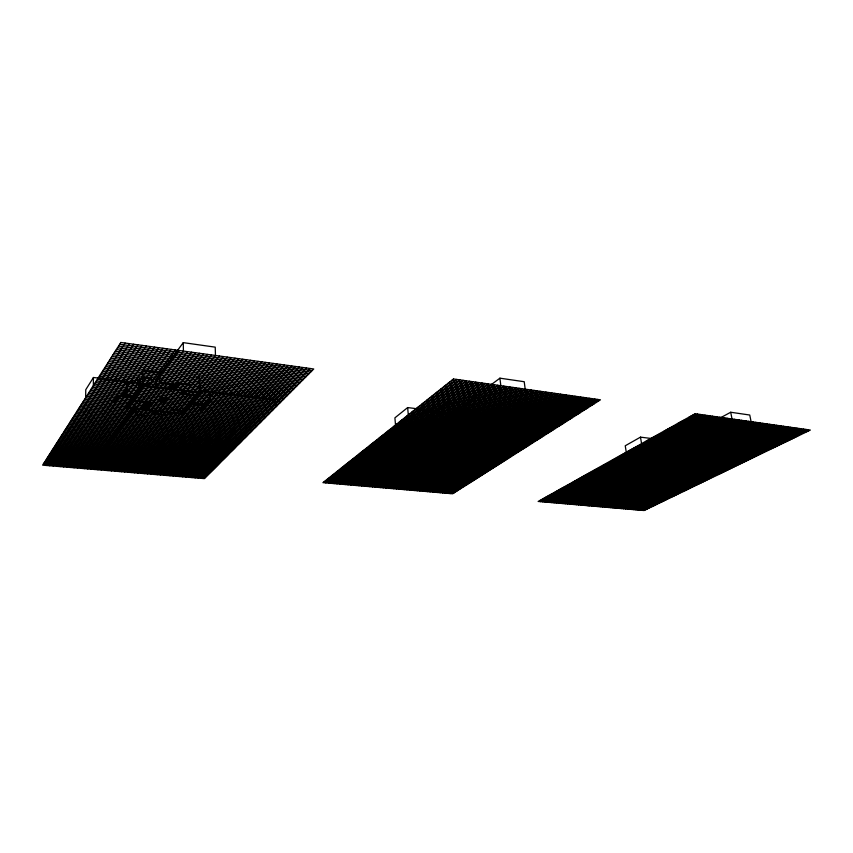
<?xml version="1.0" encoding="UTF-8"?>
<svg xmlns="http://www.w3.org/2000/svg" width="853" height="853" viewBox="0 0 853 853"><rect width="100%" height="100%" fill="white"/><g stroke="black" fill="none" stroke-linecap="round" stroke-linejoin="round"><path stroke-width="1.28" d="M196.851 377.676L199.463 378.007L199.783 392.583L182.03 413.822L126.649 407.713L126.66 402.467M127.097 381.579L127.086 389.618L123.408 394.854L135.009 396.187M138.772 390.994L138.751 382.986L93.446 377.495L93.34 385.631L275.7 407.148L275.348 399.567L199.016 390.301M93.446 377.495L85.769 389.704L85.641 397.711L264.974 417.906M46.179 465.461L125.124 343.066M49.698 465.749L129.389 343.652M53.206 466.047L133.633 344.228M56.703 466.335L137.866 344.815M60.19 466.623L142.078 345.39M63.666 466.922L146.279 345.966M67.131 467.209L150.469 346.542M114.931 401.006L118.492 395.877L133.942 397.658M70.596 467.497L154.638 347.118M74.04 467.785L158.797 347.693M77.484 468.062L162.934 348.259M80.907 468.35L167.06 348.824M126.649 407.713L142.611 385.695L142.558 370.799L161.953 373.251M84.33 468.638L171.176 349.389M87.742 468.915L175.27 349.954M135.041 407.83L94.619 462.443L94.534 469.481L183.416 351.073L183.278 342.639L215.233 347.15L215.468 355.477L121.318 471.72M183.278 342.639L156.142 379.308L156.195 387.337L159.639 382.752L159.564 374.68M91.143 469.203L179.354 350.519M141.673 409.376L147.015 402.296M97.914 469.768L187.479 351.628M145.405 409.781L150.789 402.723L131.831 400.569M101.283 470.046L191.52 352.182M158.669 400.217L160.631 397.679L167.199 398.447L165.226 401.838L158.679 401.091L158.669 400.217L165.215 400.963L167.199 398.447M104.642 470.323L195.54 352.737M158.679 401.091L160.631 397.679M169.64 388.947L173.159 384.415L159.639 382.752M108 470.611L199.559 353.291M156.515 411.007L154.35 413.769L167.124 415.155M173.447 389.405L178.192 383.36L191.552 385.002M111.338 470.888L203.558 353.846M114.675 471.165L207.535 354.39M118.002 471.442L211.512 354.933M119.655 471.581L125.455 464.395M182.425 393.734L184.802 390.781M124.623 471.986L219.413 356.021M127.918 472.263L223.337 356.565M142.302 456.494L147.772 449.883L199.997 454.756L200.188 463.765L147.814 459.074L147.772 449.883M131.202 472.541L227.261 357.098M134.486 472.807L231.163 357.631M138.41 470.238L167.998 435.126L222.398 440.596L189.824 474.577L138.41 470.238L138.399 465.077M137.749 473.084L235.044 358.175M141.012 473.351L238.925 358.708M144.264 473.628L242.785 359.23M200.487 410.645L204.677 405.783L190.144 404.119M147.505 473.895L246.634 359.763M151.471 471.336L153.369 469.161M159.159 462.518L161.132 460.268L161.046 451.12M150.746 474.161L250.473 360.286M153.966 474.428L254.301 360.819M157.187 474.705L258.107 361.341M160.396 474.972L261.914 361.864M163.595 475.238L265.699 362.386M166.783 475.494L269.463 362.898M170.803 472.967L180.825 462.027L180.687 452.954M169.96 475.761L273.227 363.421M173.138 476.027L276.969 363.932M176.294 476.294L280.712 364.444M179.45 476.55L284.433 364.956M182.595 476.816L288.143 365.468M185.741 477.072L291.833 365.98M188.865 477.339L295.522 366.481M191.989 477.595L299.19 366.982M195.102 477.861L302.858 367.494M198.205 478.117L306.504 367.995M201.308 478.373L310.14 368.496M443.304 419.111L442.579 411.946L407.649 407.574L394.907 417.842L395.515 424.997L535.3 441.246M325.75 482.894L456.696 379.425M328.544 483.129L459.916 379.873M331.348 483.374L463.126 380.331M334.131 483.608L466.314 380.79M336.914 483.854L469.502 381.238M339.686 484.088L472.679 381.686M434.518 411.594L447.868 401.326L449.243 414.654L424.442 433.228L423.952 428.057M342.458 484.333L475.846 382.133M418.183 427.63L423.845 423.301L435.808 424.719M345.22 484.568L479.002 382.581M347.971 484.803L482.148 383.029M350.722 485.037L485.282 383.477M353.462 485.272L488.406 383.925M356.191 485.506L491.531 384.362M426.564 432.983L363.879 479.823L364.348 486.21L500.818 385.684L499.911 378.178L524.222 381.717L525.192 389.139L385.801 488.055M499.911 378.178L458.957 408.779L459.724 415.955M358.921 485.741L494.633 384.81M361.64 485.975L497.736 385.247M367.057 486.445L503.899 386.121M369.754 486.668L506.97 386.558M454.596 426.713L457.539 424.57L462.635 425.178L462.721 425.967L459.767 428.099L454.681 427.492L454.596 426.713L459.682 427.31L459.767 428.099M372.441 486.903L510.03 386.995M454.681 427.492L457.624 425.359L462.721 425.967M444.829 435.552L438.378 440.223L428.302 439.103L427.748 433.335M470.099 417.245L477.147 412.138L466.708 410.815L465.909 403.576M375.128 487.138L513.079 387.422M447.708 435.883L441.236 440.543L451.194 441.651M462.635 425.178L459.309 427.513L456.398 427.172L458.082 425.946L460.993 426.297M473.042 417.607L480.1 412.521L490.4 413.822M377.804 487.362L516.118 387.859M380.481 487.596L519.157 388.286M383.146 487.82L522.175 388.712M388.446 488.279L528.199 389.565M391.09 488.502L531.195 389.992M393.734 488.737L534.181 390.418M492.33 410.997L493.418 420.145L467.636 438.154L424.442 433.228M396.368 488.961L537.155 390.845M398.991 489.185L540.12 391.26M401.603 489.409L543.084 391.687M404.215 489.633L546.027 392.103M484.76 435.371L490.774 431.245L479.439 429.901M406.828 489.857L548.969 392.519M409.419 490.08L551.902 392.934M412.02 490.304L554.834 393.35M414.601 490.528L557.745 393.766M417.181 490.752L560.656 394.171M419.751 490.965L563.545 394.587M422.32 491.189L566.435 394.992M424.879 491.413L569.324 395.408M427.438 491.627L572.192 395.813M429.987 491.85L575.05 396.219M432.524 492.064L577.907 396.624M435.062 492.288L580.754 397.029M437.589 492.501L583.591 397.434M440.116 492.714L586.427 397.839M442.632 492.938L589.242 398.234M445.138 493.151L592.057 398.639M447.644 493.365L594.861 399.033M450.149 493.578L597.665 399.428M533.967 441.086L548.394 431.906L547.466 425.082L492.746 418.226M669.232 447.015L668.112 440.585L640.486 437.141L625.238 445.778L626.273 452.207L737.834 465.152M540.429 501.639L697.626 414.089M542.7 501.831L700.132 414.441M544.971 502.033L702.627 414.803M659.028 439.626L674.083 431.309L676.194 443.272L647.064 458.957L646.201 453.785M547.242 502.225L705.111 415.155M549.503 502.417L707.585 415.507M551.752 502.609L710.059 415.848M554.002 502.801L712.532 416.2M644.25 454.286L650.946 450.64L660.435 451.759M556.252 502.993L714.995 416.552M558.491 503.185L717.448 416.904M560.73 503.377L719.889 417.245M647.139 457.411L571.02 498.536L571.83 504.336L732.023 418.962L730.712 412.255L683.328 437.856L684.49 444.296M562.959 503.569L722.331 417.586M565.176 503.76L724.762 417.938M567.405 503.952L727.193 418.279M569.612 504.144L729.614 418.62M574.026 504.518L734.433 419.303M576.233 504.709L736.832 419.644M675.075 453.274L678.498 451.472L682.56 451.951L682.677 452.655L678.625 452.175L675.203 453.977L675.075 453.274L679.127 453.753L682.56 451.951M578.419 504.901L739.231 419.985M692.7 445.319L702.904 439.935L694.651 438.879L693.468 432.375M580.616 505.083L741.609 420.326M665.617 461.068L661.832 463.062L669.808 463.957M695.035 445.607L703.192 441.321L711.338 442.355M582.802 505.275L743.997 420.657M584.977 505.456L746.364 420.998M699.673 446.183L689.65 451.429L701.102 452.804M587.152 505.648L748.742 421.329M588.239 505.744L598.635 500.316M691.954 451.706L701.998 446.471M589.316 505.829L751.098 421.67L749.755 415.027L730.712 412.255M591.481 506.021L753.455 422M593.645 506.202L755.801 422.331M595.799 506.383L758.146 422.661M710.218 442.387L711.199 447.612L681.547 462.88L647.064 458.957M597.953 506.575L760.481 422.992M603.018 504.613L654.048 478.405L688.84 482.009L636.818 507.556L603.018 504.613L602.463 500.892M600.096 506.757L762.817 423.323M602.239 506.938L765.141 423.653M607.315 504.987L613.808 501.671L593.166 499.837M604.372 507.119L767.455 423.984M697.306 460.449L704.194 456.941L695.152 455.875M606.504 507.311L769.769 424.314M608.626 507.492L772.072 424.634M610.748 507.674L774.375 424.965M628.992 499.09L632.34 497.395L631.135 489.899M612.859 507.855L776.667 425.295M614.981 508.036L778.949 425.615M620.067 506.096L623.33 504.464M617.082 508.217L781.231 425.935M619.182 508.399L783.512 426.255M624.289 506.458L640.87 498.184L639.654 490.71M621.283 508.569L785.773 426.585M623.372 508.751L788.044 426.905M625.462 508.932L790.294 427.225M627.552 509.113L792.554 427.545M629.631 509.294L794.793 427.854M631.7 509.465L797.033 428.174M633.768 509.646L799.272 428.494M635.837 509.817L801.5 428.803M637.895 509.998L803.718 429.123M639.953 510.179L805.936 429.432M642.01 510.35L808.143 429.752M736.768 465.024L752.932 457.197L751.696 451.034L709.525 445.767M43.375 464.021L205.424 477.595M46.329 459.404L209.614 473.394M172.775 470.824L146.833 468.606L148.721 466.399L117.032 463.659M45.582 460.567L208.558 474.449M44.846 461.729L207.514 475.505M44.111 462.88L206.469 476.55M118.812 461.398L150.629 464.181L152.548 461.942L178.789 464.256M326.688 479.674L456.941 491.061M542.753 498.866L648.984 508.143M48.568 455.875L212.802 470.206M175.761 467.561L194.953 469.235M325.43 480.665L455.502 491.978M541.207 499.73L647.331 508.942M47.821 457.059L211.736 471.272M324.183 481.657L454.063 492.885M47.064 458.232L210.67 472.338M539.672 500.594L645.689 509.731M630.847 503.185L643.429 504.304M330.484 476.656L461.292 488.289M547.413 496.265L653.974 505.722M50.849 452.303L216.033 466.964M329.215 477.659L459.842 489.217M545.856 497.139L652.3 506.533M50.082 453.497L214.945 468.052M610.545 503.334L627.552 504.827M327.947 478.672L458.392 490.134M544.299 498.003L650.636 507.343M49.325 454.692L213.868 469.129M53.942 447.452L220.405 462.582M334.333 473.596L465.706 485.485M133.964 455.651L143.976 456.558M53.163 448.678L219.306 463.68M552.136 493.631L659.017 503.291M596.407 498.131L617.092 499.997L623.724 496.606L622.541 489.068M333.054 474.62L464.235 486.423M550.558 494.505L657.322 504.102M52.385 449.894L218.208 464.778M331.764 475.633L462.763 487.362M548.98 495.39L655.648 504.912M51.617 451.098L217.12 465.877M558.502 490.07L665.82 499.997M56.298 443.763L223.742 459.234M338.236 470.493L470.163 482.649M556.902 490.965L664.103 500.818M55.509 444.999L222.622 460.353M336.935 471.528L468.67 483.598M555.303 491.85L662.408 501.649M54.72 446.226L221.513 461.473M620.398 498.301L637.5 499.869M335.634 472.562L467.188 484.547M553.714 492.746L660.702 502.47M563.353 487.362L670.991 497.491M58.686 440.009L227.122 455.854M342.192 467.359L474.684 479.781M561.732 488.268L669.264 498.333M57.887 441.257L225.981 456.984M340.869 468.404L473.17 480.74M57.087 442.515L224.861 458.114M560.112 489.164L667.536 499.165M339.547 469.459L471.666 481.7M61.117 436.192L230.545 452.41M568.258 484.621L676.216 494.964M346.19 464.181L479.258 476.87M566.616 485.538L674.467 495.806M60.307 437.472L229.393 453.561M344.847 465.248L477.723 477.851M59.497 438.741L228.252 454.713M564.974 486.455L672.729 496.649M343.514 466.303L476.198 478.81M573.216 481.849L681.504 492.405M63.58 432.332L234.021 448.934M350.242 460.961L483.886 473.927M62.749 433.623L232.858 450.096M571.553 482.777L679.734 493.258M348.888 462.038L482.329 474.918M569.9 483.704L677.975 494.111M61.928 434.913L231.696 451.258M620.376 488.865L652.278 491.925L653.515 499.357L619.395 496.201L618.414 489.91M347.534 463.115L480.793 475.899M578.238 479.045L686.857 489.814M66.076 428.409L237.539 445.405M354.358 457.698L488.566 470.952M576.553 479.983L685.066 490.678M65.244 429.72L236.356 446.577M352.982 458.786L486.999 471.944M574.879 480.921L683.285 491.541M64.412 431.032L235.183 447.761M351.607 459.874L485.442 472.946M583.313 476.209L692.263 487.202M68.624 424.421L241.111 441.822M358.516 454.382L493.311 467.934M67.771 425.754L239.917 443.016M581.618 477.158L690.45 488.076M357.119 455.491L491.723 468.947M579.923 478.106L688.648 488.95M66.918 427.086L238.723 444.21M355.733 456.6L490.144 469.95M71.194 420.38L244.736 438.186M362.738 451.034L498.12 464.885M586.736 474.289L695.899 485.442M70.33 421.734L243.521 439.402M361.331 452.154L496.51 465.898M585.019 475.249L694.075 486.317M69.477 423.077L242.316 440.617M359.923 453.274L494.911 466.922M367.014 447.633L502.982 461.782M591.918 471.4L701.411 482.777M72.942 417.65L247.178 435.734M365.585 448.774L501.361 462.827M590.18 472.37L699.567 483.662M72.068 419.015L245.952 436.96M364.156 449.904L499.73 463.851M588.453 473.33L697.733 484.557M371.354 444.189L507.919 458.658M597.164 468.468L706.988 480.079M75.586 413.492L250.889 432.013M369.903 445.341L506.266 459.703M595.415 469.449L705.122 480.975M74.701 414.889L249.652 433.26M368.453 446.492L504.624 460.748M593.667 470.419L703.267 481.881M73.816 416.264L248.415 434.497M602.474 465.493L712.628 477.349M78.273 409.28L254.663 428.238M374.275 441.865L511.235 456.547M77.367 410.688L253.394 429.507M600.704 466.495L710.741 478.256M372.814 443.038L509.572 457.603M598.934 467.476L708.864 479.173M76.471 412.095L252.147 430.765M378.711 438.346L516.268 453.338M606.056 463.499L716.424 475.505M80.086 406.433L257.201 425.69M377.229 439.53L514.583 454.414M604.265 464.501L714.526 476.432M79.18 407.862L255.921 426.969M146.716 415.901L135.648 414.707L135.648 408.288M375.746 440.702L512.909 455.481M654.635 464.65L647.726 463.883L646.691 457.656M383.21 434.774L521.375 450.096M82.848 402.104L261.061 421.83M611.473 460.471L722.171 472.733M381.707 435.968L519.658 451.184M609.66 461.484L720.252 473.66M81.92 403.554L259.76 423.12M380.203 437.162L517.963 452.261M607.858 462.497L718.333 474.588M81.003 404.994L258.48 424.41M616.964 457.4L727.993 469.918M386.249 432.364L524.808 447.91M84.703 399.183L263.662 419.218M615.13 458.434L726.042 470.856M171.57 409.664L184.312 411.082M384.724 433.569L523.081 449.009M613.296 459.447L724.101 471.794M83.775 400.643L262.351 420.529M390.845 428.707L530.022 444.594M87.539 394.736L267.618 415.251M620.664 455.331L731.906 468.02M389.309 429.933L528.274 445.714M618.809 456.376L729.944 468.969M86.59 396.229L266.285 416.584M387.774 431.149L526.536 446.812M90.418 390.226L271.627 411.231M160.631 398.564L167.209 399.321M191.328 402.701L205.893 404.386L210.19 399.417L209.987 391.634M393.958 426.233L533.53 442.366M624.396 453.252L735.851 466.111M89.448 391.74L270.284 412.575M659.028 457.869L650.85 456.92L650.412 454.329M676.312 459.852L685.396 460.897M392.401 427.47L531.771 443.485M622.519 454.297L733.879 467.06M88.488 393.244L268.94 413.918M398.671 422.491L538.861 438.975M630.047 450.096L741.833 463.211M92.359 387.177L274.335 408.512M397.093 423.749L537.081 440.116M628.149 451.152L739.828 464.181M91.388 388.701L272.981 409.877M635.773 446.897L747.889 460.289M95.323 382.528L278.451 404.386M437.461 423.483L425.476 422.054L431.266 417.639L430.562 410.442M481.156 428.696L492.501 430.051L498.642 425.839L497.8 418.855M662.376 450.715L655.264 449.872L662.099 446.151L660.99 439.7M681.078 452.943L678.764 452.666L676.802 453.7L679.116 453.977M697.125 454.852L706.177 455.928L713.193 452.367L712.01 446.076M184.301 393.958L197.331 395.515M401.848 419.964L542.455 436.693M94.331 384.085L277.076 405.772M633.854 447.964L745.863 461.27M400.26 421.233L540.653 437.834M675.203 453.977L679.244 454.457L679.127 453.753M631.945 449.03L743.837 462.241M684.437 444.328L691.527 445.17M406.678 416.136L547.903 433.228M639.622 444.744L751.962 458.317M97.317 379.393L281.223 401.603M142.611 385.695L199.783 392.583M405.058 417.416L546.08 434.39M637.692 445.82L749.915 459.309M96.314 380.971L279.837 403M403.448 418.695L544.267 435.542M409.93 413.545L551.571 430.893M643.514 442.568L756.067 456.323M99.343 376.226L284.038 398.788M549.737 432.066L408.299 414.846L407.649 407.574M754.009 457.325L641.563 443.656L640.486 437.141M98.33 377.815L282.631 400.206M694.609 438.9L701.731 439.785M649.41 439.274L762.294 453.316M102.413 371.407L288.303 394.512M449.243 414.654L493.418 420.145M676.194 443.272L711.199 447.612M413.225 410.933L555.282 428.537M647.438 440.372L760.204 454.329M101.379 373.017L286.875 395.952M411.572 412.244L553.426 429.72M645.476 441.47L758.136 455.331M100.355 374.627L285.446 397.37M418.215 406.966L560.901 424.965M653.387 437.056L766.484 451.29M104.492 368.144L291.182 391.634M416.541 408.299L559.024 426.159M651.393 438.165L764.384 452.303M103.448 369.775L289.732 393.073M414.878 409.621L557.148 427.353M421.585 404.29L564.697 422.555M657.396 434.806L770.707 449.243M106.593 364.849L294.093 388.712M419.9 405.633L562.799 423.76M655.392 435.936L768.585 450.267M105.537 366.502L292.632 390.173M663.474 431.415L777.115 446.151M109.792 359.827L298.507 384.287M424.986 401.592L568.524 420.124M661.448 432.556L774.972 447.185M108.715 361.512L297.025 385.769M423.28 402.947L566.605 421.339M659.412 433.687L772.829 448.22M107.649 363.186L295.554 387.241M667.579 429.123L781.423 444.061M111.946 356.437L301.493 381.291M428.43 398.863L572.384 417.671M665.521 430.275L779.258 445.106M110.869 358.143L300 382.794M426.703 400.228L570.454 418.898M433.644 394.715L578.249 413.94M671.706 426.809L785.773 441.95M114.142 353.003L304.51 378.263M431.895 396.101L576.287 415.187M669.637 427.971L783.598 443.006M113.044 354.731L302.996 379.777M430.157 397.487L574.325 416.435M437.173 391.911L582.194 411.434M675.885 424.485L790.155 439.828M116.349 349.538L307.56 375.203M435.403 393.318L580.221 412.692M673.795 425.647L787.959 440.894M115.24 351.276L306.035 376.738M440.724 389.085L586.182 408.896M680.086 422.128L794.58 437.696M118.588 346.03L310.652 372.111M438.943 390.503L584.188 410.165M677.986 423.312L792.362 438.762M117.469 347.789L309.106 373.667M444.328 386.228L590.212 406.337M684.341 419.761L799.037 435.531M442.526 387.657L588.197 407.617M682.208 420.945L796.809 436.619M119.719 344.26L312.198 370.554M447.953 383.349L594.274 403.746M688.616 417.362L803.537 433.356M446.14 384.788L592.238 405.047M686.473 418.567L801.276 434.454M451.621 380.427L598.38 401.145M692.945 414.953L808.068 431.17M449.787 381.888L596.322 402.445M690.781 416.157L805.797 432.268M678.498 451.472L678.625 452.175M611.814 493.354L612.774 499.602M457.539 424.57L457.624 425.359M165.215 400.963L165.226 401.838M143.965 454.478L143.997 463.605M422.374 439.956C425.786 442.302 429.635 438.911 430.84 437.354A1.941 0.693 -5.5 0 0 428.067 437.045L426.329 437.386A1.631 0.576 -5.5 0 0 425.029 438.357A1.738 0.618 -5.4 0 0 423.674 439.359L422.384 439.924M463.872 412.767L460.78 413.609L458.551 412.959A1.546 0.576 -6.2 0 1 459.81 412.02A1.834 0.682 -6.2 0 1 461.313 410.911A1.717 0.64 -6.2 0 1 462.731 409.856L464.608 409.461A2.037 0.768 -6.3 0 1 467.476 409.824A1.482 0.554 -6.3 0 1 466.26 410.73A1.546 0.576 -6.3 0 1 464.992 411.668A1.493 0.554 -6.2 0 1 463.755 412.575L463.872 412.767M120.849 342.469L42.65 465.162L204.389 478.629L313.765 368.986L120.849 342.469M161.622 399.268L160.503 400.707L164.245 401.145L165.375 399.705L161.622 399.268M154.894 463.35L151.056 467.785L170.547 469.47L174.534 465.077L154.894 463.35M453.476 378.967L322.935 482.649L452.634 493.791L600.448 399.822L453.476 378.967M444.744 456.344L415.027 477.008L456.899 480.879L487.788 460.812L444.744 456.344M695.12 413.737L538.147 501.447L644.058 510.531L810.35 430.061L695.12 413.737M679.009 442.099A5.896 1.887 -9.7 0 0 687.71 439.103A5.896 1.887 -9.7 0 0 678.956 438.794A5.896 1.887 -9.7 0 0 679.009 442.099M141.172 383.509A7.602 3.017 0.6 0 0 152.996 381.323A7.602 3.017 0.6 0 0 142.078 378.305A7.602 3.017 0.6 0 0 141.172 383.509M450.597 413.151A6.504 2.442 -6 0 0 460.46 410.229A6.504 2.442 -6 0 0 450.896 408.886A6.504 2.442 -6 0 0 450.597 413.151"/></g></svg>
